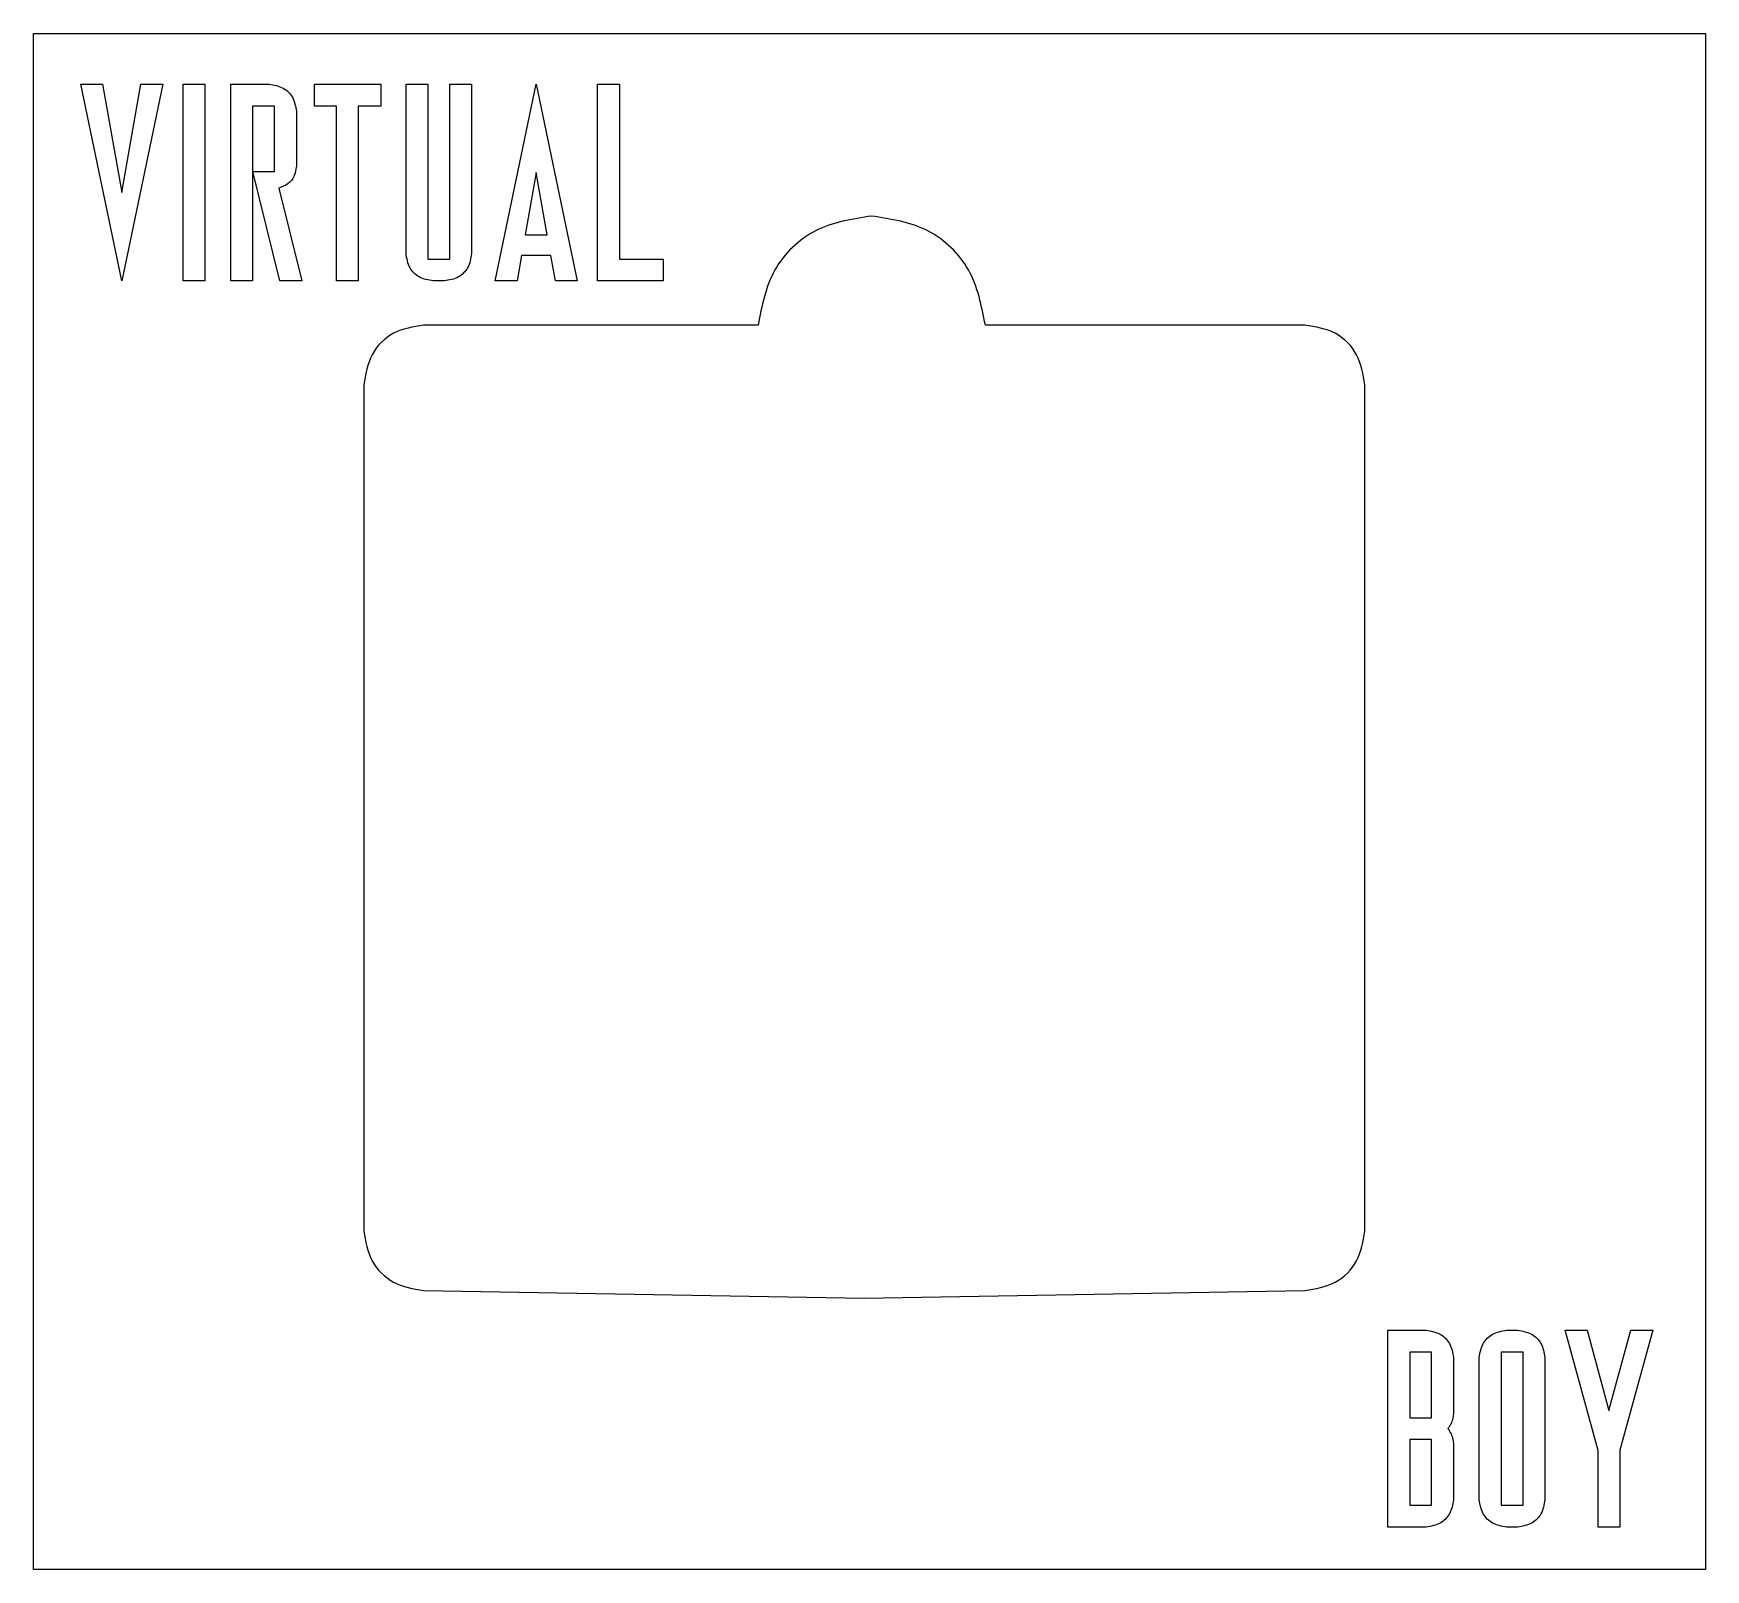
# Model space of a CAD drawing. Extents: x 7 to 134, y 5 to 121.
import ezdxf

# ---------------------------------------------------------------- set-up
doc = ezdxf.new("R2010")
doc.units = 0
doc.layers.add('Layer_1', color=7, linetype='CONTINUOUS')

msp = doc.modelspace()

# ---------------------------------------------------------------- linework, layer by layer
at = {"layer": 'Layer_1', "color": 7}
for points in [[(7.141111, 121.341109), (133.641107, 121.341109), (133.641107, 5.141112), (7.141111, 5.141112), (7.141111, 121.341109)], [(13.819528, 102.62003), (10.718942, 117.502841), (12.372588, 117.502841), (13.819528, 109.300758), (15.266468, 117.502841), (16.920114, 117.502841), (13.819528, 102.62003)], [(18.462414, 102.62003), (18.462414, 117.502841), (20.11606, 117.502841), (20.11606, 102.62003), (18.462414, 102.62003)], [(22.071772, 102.62003), (22.071772, 117.502841), (24.965652, 117.502841)], [(33.411925, 117.502841), (33.411925, 115.849197), (31.716938, 115.849197), (31.716938, 102.62003), (30.06329, 102.62003), (30.06329, 115.849197), (28.409646, 115.849197), (28.409646, 117.502841), (33.411925, 117.502841)], [(35.326295, 117.502841), (36.979939, 117.502841), (36.979939, 104.273675), (38.633586, 104.273675), (38.633586, 117.502841), (40.287231, 117.502841), (40.287231, 104.687085)], [(35.326295, 104.687085), (35.326295, 117.502841)], [(48.278751, 102.62003), (46.625106, 102.62003), (46.286107, 104.538258), (44.070222, 104.538258), (43.731225, 102.62003), (42.077578, 102.62003), (45.178164, 117.502841), (48.278751, 102.62003)], [(49.82105, 102.62003), (49.82105, 117.502841), (51.474697, 117.502841), (51.474697, 104.273675), (54.781989, 104.273675), (54.781989, 102.62003), (49.82105, 102.62003)], [(25.693256, 109.648024), (27.446121, 102.62003), (25.792475, 102.62003), (23.733686, 110.888258), (25.379064, 110.888258), (25.379064, 115.849197), (23.725418, 115.849197), (23.725418, 102.62003), (22.071772, 102.62003)], [(27.032709, 115.435784), (27.032709, 111.301668)], [(45.178164, 110.822113), (44.343074, 106.117489), (46.004988, 106.117489), (45.178164, 110.822113)], [(70.555556, 107.528052), (70.555556, 107.528052)], [(38.220176, 102.62003), (37.393352, 102.62003)], [(61.956597, 99.273052), (36.662431, 99.273052)], [(103.337431, 99.273052), (79.154514, 99.273052)], [(32.146875, 94.757497), (32.146875, 30.762222)], [(107.852986, 30.762222), (107.852986, 94.757497)], [(36.662431, 26.246667), (69.999931, 25.682222), (103.337431, 26.246667)], [(109.606461, 23.240602), (112.500342, 23.240602)], [(112.500342, 8.357797), (109.606461, 8.357797), (109.606461, 23.240602)], [(118.59017, 23.240602), (119.416991, 23.240602)], [(125.506819, 14.145554), (123.026351, 23.240602), (124.679995, 23.240602), (126.333642, 17.17999), (127.987287, 23.240602), (129.640934, 23.240602), (127.160463, 14.162092), (127.160463, 8.357797), (125.506819, 8.357797), (125.506819, 14.145554)], [(112.913753, 16.626019), (112.913753, 21.586958), (111.260108, 21.586958), (111.260108, 16.626019), (112.913753, 16.626019)], [(118.176757, 21.586958), (118.176757, 10.01145), (119.830404, 10.01145), (119.830404, 21.586958), (118.176757, 21.586958)], [(114.5674, 21.173544), (114.5674, 17.039429)], [(116.523112, 10.424849), (116.523112, 21.173544)], [(121.484049, 21.173544), (121.484049, 10.424849)], [(111.260108, 10.01145), (112.913753, 10.01145), (112.913753, 14.972374), (111.260108, 14.972374), (111.260108, 10.01145)], [(114.5674, 14.558953), (114.5674, 10.424849)], [(119.416991, 8.357797), (118.59017, 8.357797)]]:
    msp.add_lwpolyline(points, dxfattribs=at)
for points, knots in [([(24.965652, 117.502841), (25.340112, 117.441318), (26.041289, 117.326117), (26.855991, 116.511417), (26.971189, 115.810241), (27.032709, 115.435784)], [0, 0, 0, 0, 1.116806, 2.091226, 3.208024, 3.208024, 3.208024, 3.208024]), ([(27.032709, 111.301668), (26.995259, 111.036212), (26.924339, 110.533511), (26.417528, 109.904036), (25.942284, 109.736049), (25.693256, 109.648024)], [0, 0, 0, 0, 0.793706, 1.503062, 2.283945, 2.283945, 2.283945, 2.283945]), ([(70.555556, 107.528052), (69.083669, 107.302563), (66.184515, 106.858421), (62.799417, 103.597844), (62.239957, 100.727065), (61.956597, 99.273052)], [0, 0, 0, 0, 4.393289, 8.653403, 13.025515, 13.025515, 13.025515, 13.025515]), ([(79.154514, 99.273052), (78.871154, 100.727065), (78.311694, 103.597844), (74.926596, 106.858421), (72.027442, 107.302563), (70.555556, 107.528052)], [0, 0, 0, 0, 4.372112, 8.632225, 13.025515, 13.025515, 13.025515, 13.025515]), ([(37.393352, 102.62003), (37.018891, 102.681548), (36.317712, 102.796741), (35.503006, 103.611444), (35.387813, 104.312624), (35.326295, 104.687085)], [0, 0, 0, 0, 1.116807, 2.091226, 3.208032, 3.208032, 3.208032, 3.208032]), ([(40.287231, 104.687085), (40.225711, 104.312624), (40.110516, 103.611445), (39.295813, 102.796742), (38.594635, 102.681548), (38.220176, 102.62003)], [0, 0, 0, 0, 1.116807, 2.091226, 3.208028, 3.208028, 3.208028, 3.208028]), ([(36.662431, 99.273052), (35.86994, 99.149827), (34.310214, 98.907303), (32.512624, 97.109714), (32.2701, 95.549988), (32.146875, 94.757497)], [0, 0, 0, 0, 2.363874, 4.652413, 7.016287, 7.016287, 7.016287, 7.016287]), ([(107.852986, 94.757497), (107.729761, 95.549988), (107.487237, 97.109714), (105.689647, 98.907303), (104.129922, 99.149827), (103.337431, 99.273052)], [0, 0, 0, 0, 2.363874, 4.652413, 7.016287, 7.016287, 7.016287, 7.016287]), ([(32.146875, 30.762222), (32.270004, 29.973276), (32.512512, 28.419403), (34.319878, 26.647666), (35.871296, 26.382093), (36.662431, 26.246667)], [0, 0, 0, 0, 2.350177, 4.6288, 6.999888, 6.999888, 6.999888, 6.999888]), ([(103.337431, 26.246667), (104.129061, 26.377947), (105.683334, 26.6357), (107.487358, 28.416223), (107.72984, 29.972073), (107.852986, 30.762222)], [0, 0, 0, 0, 2.368685, 4.650636, 7.005446, 7.005446, 7.005446, 7.005446]), ([(112.500342, 23.240602), (112.874802, 23.179079), (113.575979, 23.063877), (114.390682, 22.249178), (114.505879, 21.548002), (114.5674, 21.173544)], [0, 0, 0, 0, 1.116806, 2.091226, 3.208024, 3.208024, 3.208024, 3.208024]), ([(116.523112, 21.173544), (116.584631, 21.548002), (116.699826, 22.249179), (117.514531, 23.063878), (118.215709, 23.179079), (118.59017, 23.240602)], [0, 0, 0, 0, 1.116797, 2.091217, 3.208027, 3.208027, 3.208027, 3.208027]), ([(119.416991, 23.240602), (119.791451, 23.179079), (120.492629, 23.063878), (121.307331, 22.249178), (121.422528, 21.548002), (121.484049, 21.173544)], [0, 0, 0, 0, 1.116807, 2.091227, 3.208025, 3.208025, 3.208025, 3.208025]), ([(114.5674, 17.039429), (114.558433, 16.894531), (114.540467, 16.604219), (114.396506, 16.179207), (114.236096, 15.927853), (114.15399, 15.799195)], [0, 0, 0, 0, 0.434228, 0.870001, 1.326945, 1.326945, 1.326945, 1.326945]), ([(114.15399, 15.799195), (114.236096, 15.670534), (114.396505, 15.419175), (114.540467, 14.994162), (114.558433, 14.70385), (114.5674, 14.558953)], [0, 0, 0, 0, 0.456953, 0.892728, 1.326952, 1.326952, 1.326952, 1.326952]), ([(114.5674, 10.424849), (114.50588, 10.050387), (114.390685, 9.349208), (113.575981, 8.534504), (112.874802, 8.419313), (112.500342, 8.357797)], [0, 0, 0, 0, 1.116809, 2.091228, 3.20803, 3.20803, 3.20803, 3.20803]), ([(118.59017, 8.357797), (118.215709, 8.419313), (117.514529, 8.534503), (116.699823, 9.349207), (116.58463, 10.050387), (116.523112, 10.424849)], [0, 0, 0, 0, 1.116805, 2.091225, 3.208032, 3.208032, 3.208032, 3.208032]), ([(121.484049, 10.424849), (121.422529, 10.050387), (121.307334, 9.349208), (120.49263, 8.534504), (119.791451, 8.419313), (119.416991, 8.357797)], [0, 0, 0, 0, 1.116809, 2.091227, 3.20803, 3.20803, 3.20803, 3.20803])]:
    msp.add_open_spline(points, degree=3, knots=knots, dxfattribs=at)

doc.saveas('drawing.dxf')
